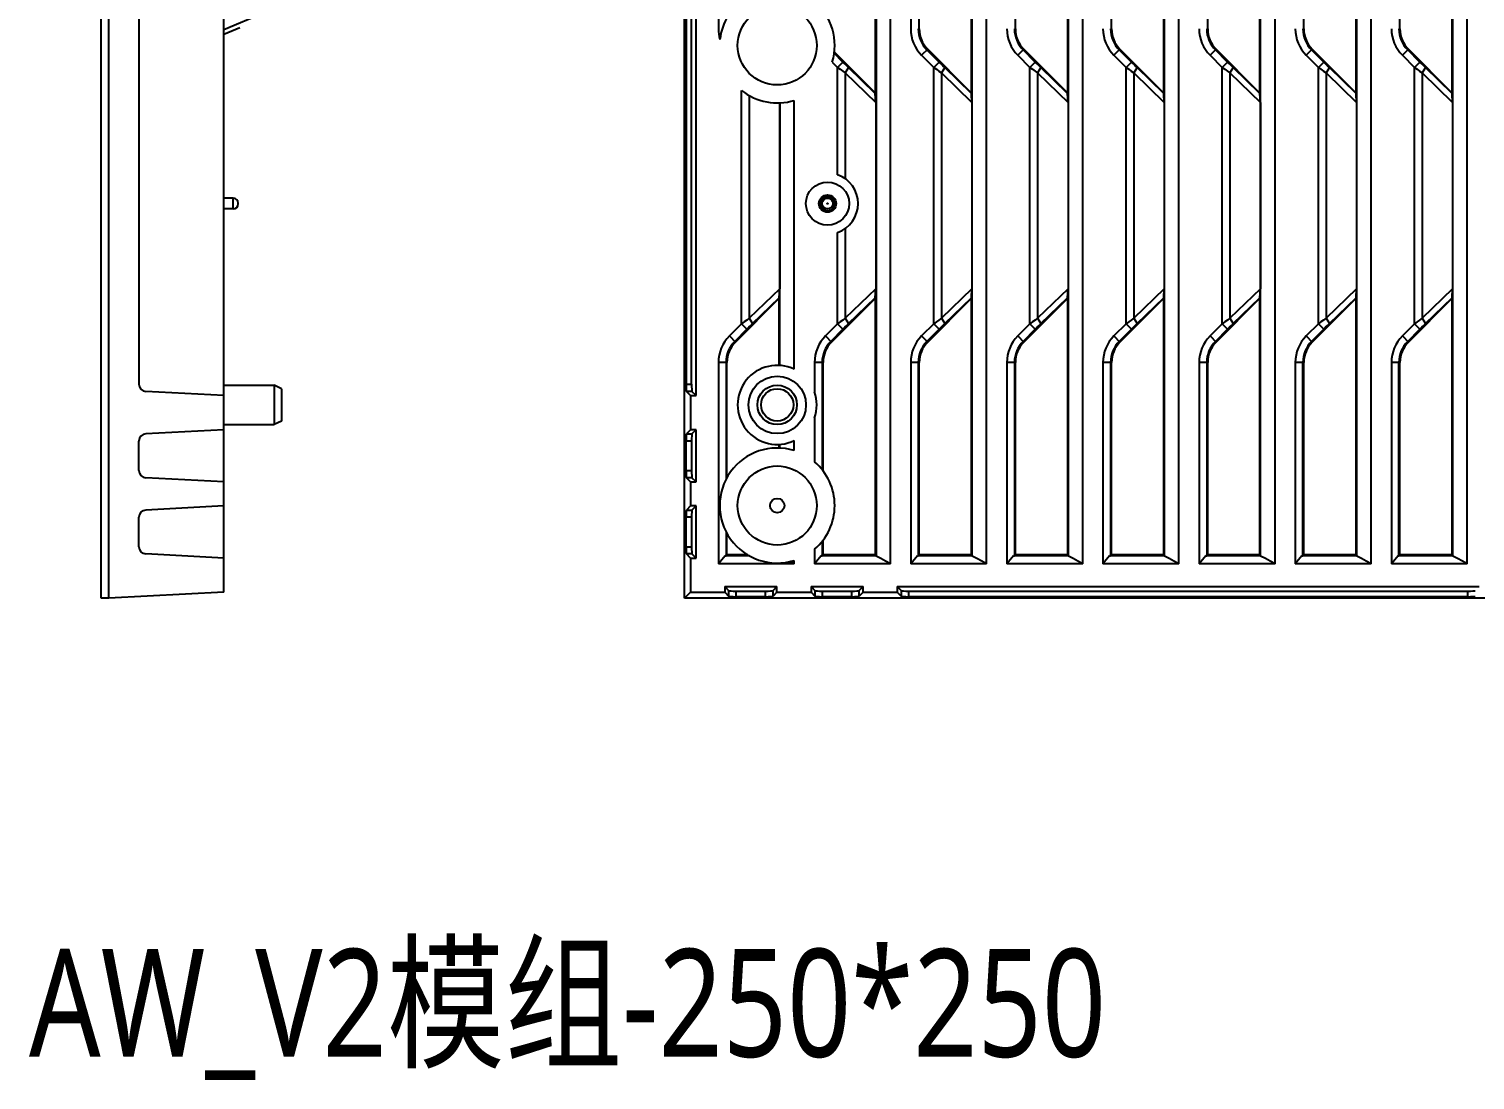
# Model space of a CAD drawing. Header units: millimetres. Extents: x -3132 to 28633, y 682 to 5849.
# Drawn here: x 8118.1 to 8319.2, y 1292.4 to 1438.6 of the extents above; entities that cross this region are included whole.
import ezdxf

# ---------------------------------------------------------------- set-up
doc = ezdxf.new("R2010")
doc.units = ezdxf.units.MM
doc.styles.add('宋体', font='', dxfattribs={"width": 0.8})
doc.styles.get('宋体').set_extended_font_data('Microsoft YaHei Light')

msp = doc.modelspace()

# ---------------------------------------------------------------- linework, layer by layer
at = {"linetype": 'Continuous'}
for p, q in [((8128.19, 1359.445), (8128.19, 1609.245)), ((8129.24, 1359.445), (8129.24, 1609.245)), ((8209.295, 1359.445), (8209.295, 1609.245)), ((8145.24, 1360.284), (8145.24, 1608.407)), ((8235.951, 1603.525), (8235.951, 1365.325)), ((8237.944, 1364.259), (8237.944, 1604.432)), ((8249.317, 1365.325), (8249.317, 1603.526)), ((8251.314, 1364.259), (8251.314, 1604.432)), ((8262.687, 1365.325), (8262.687, 1603.526)), ((8264.684, 1364.259), (8264.684, 1604.432)), ((8276.057, 1365.325), (8276.057, 1603.526)), ((8278.054, 1364.259), (8278.054, 1604.432)), ((8289.427, 1365.325), (8289.427, 1603.526)), ((8291.424, 1364.259), (8291.424, 1604.432)), ((8302.797, 1365.325), (8302.797, 1603.526)), ((8304.794, 1364.259), (8304.794, 1604.432)), ((8316.167, 1365.325), (8316.167, 1603.526)), ((8318.164, 1364.259), (8318.164, 1604.432)), ((8235.805, 1538.931), (8235.805, 1429.759)), ((8249.175, 1538.931), (8249.175, 1429.759)), ((8262.545, 1538.931), (8262.545, 1429.759)), ((8275.915, 1538.931), (8275.915, 1429.759)), ((8289.285, 1538.931), (8289.285, 1429.759)), ((8302.655, 1538.931), (8302.655, 1429.759)), ((8316.025, 1538.931), (8316.025, 1429.759)), ((8240.761, 1530.048), (8240.761, 1438.642)), ((8241.949, 1438.642), (8241.949, 1530.048)), ((8255.319, 1438.642), (8255.319, 1530.048)), ((8268.689, 1438.642), (8268.689, 1530.048)), ((8282.059, 1438.642), (8282.059, 1530.048)), ((8295.429, 1438.642), (8295.429, 1530.048)), ((8308.799, 1438.642), (8308.799, 1530.048)), ((8210.913, 1387.649), (8210.913, 1448.452)), ((8214.021, 1449.944), (8214.021, 1438.642)), ((8133.44, 1446.885), (8133.44, 1389.216)), ((8209.515, 1446.885), (8209.515, 1389.216)), ((8210.295, 1389.216), (8210.295, 1446.885)), ((8145.24, 1438.574), (8161.828, 1445.571)), ((8145.24, 1437.9), (8147.482, 1438.845)), ((8229.853, 1434.031), (8230.598, 1433.286)), ((8231.344, 1434.031), (8230.12, 1435.254)), ((8235.805, 1429.759), (8230.142, 1435.423)), ((8230.598, 1433.286), (8231.344, 1434.031)), ((8243.121, 1435.814), (8242.281, 1434.974)), ((8242.281, 1434.974), (8243.968, 1433.286)), ((8244.714, 1434.031), (8243.026, 1435.719)), ((8249.175, 1429.759), (8243.121, 1435.814)), ((8243.968, 1433.286), (8244.714, 1434.031)), ((8256.491, 1435.814), (8255.651, 1434.974)), ((8255.651, 1434.974), (8257.338, 1433.286)), ((8258.084, 1434.031), (8256.396, 1435.719)), ((8262.545, 1429.759), (8256.491, 1435.814)), ((8257.338, 1433.286), (8258.084, 1434.031)), ((8269.861, 1435.814), (8269.021, 1434.974)), ((8269.021, 1434.974), (8270.708, 1433.286)), ((8271.454, 1434.031), (8269.766, 1435.719)), ((8275.915, 1429.759), (8269.861, 1435.814)), ((8270.708, 1433.286), (8271.454, 1434.031)), ((8283.231, 1435.814), (8282.391, 1434.974)), ((8282.391, 1434.974), (8284.078, 1433.286)), ((8284.824, 1434.031), (8283.136, 1435.719)), ((8289.285, 1429.759), (8283.231, 1435.814)), ((8284.078, 1433.286), (8284.824, 1434.031)), ((8296.601, 1435.814), (8295.761, 1434.974)), ((8295.761, 1434.974), (8297.448, 1433.286)), ((8298.194, 1434.031), (8296.506, 1435.719)), ((8302.655, 1429.759), (8296.601, 1435.814)), ((8297.448, 1433.286), (8298.194, 1434.031)), ((8309.971, 1435.814), (8309.131, 1434.974)), ((8309.131, 1434.974), (8310.818, 1433.286)), ((8311.564, 1434.031), (8309.876, 1435.719)), ((8316.025, 1429.759), (8309.971, 1435.814)), ((8310.818, 1433.286), (8311.564, 1434.031)), ((8230.598, 1418.357), (8230.598, 1433.286)), ((8232.13, 1433.258), (8231.667, 1432.513)), ((8231.667, 1432.513), (8235.908, 1428.417)), ((8231.667, 1432.513), (8231.667, 1417.802)), ((8235.84, 1429.675), (8232.13, 1433.258)), ((8243.968, 1397.618), (8243.968, 1433.286)), ((8245.5, 1433.258), (8245.037, 1432.513)), ((8245.037, 1432.513), (8249.278, 1428.417)), ((8245.037, 1432.513), (8245.037, 1398.391)), ((8249.21, 1429.675), (8245.5, 1433.258)), ((8257.338, 1397.618), (8257.338, 1433.286)), ((8258.87, 1433.258), (8258.407, 1432.513)), ((8258.407, 1432.513), (8262.648, 1428.417)), ((8258.407, 1432.513), (8258.407, 1398.391)), ((8262.58, 1429.675), (8258.87, 1433.258)), ((8270.708, 1397.618), (8270.708, 1433.286)), ((8272.24, 1433.258), (8271.777, 1432.513)), ((8271.777, 1432.513), (8276.018, 1428.417)), ((8271.777, 1432.513), (8271.777, 1398.391)), ((8275.95, 1429.675), (8272.24, 1433.258)), ((8284.078, 1397.618), (8284.078, 1433.286)), ((8285.61, 1433.258), (8285.147, 1432.513)), ((8285.147, 1432.513), (8289.388, 1428.417)), ((8285.147, 1432.513), (8285.147, 1398.391)), ((8289.32, 1429.675), (8285.61, 1433.258)), ((8297.448, 1397.618), (8297.448, 1433.286)), ((8298.98, 1433.258), (8298.517, 1432.513)), ((8298.517, 1432.513), (8302.758, 1428.417)), ((8298.517, 1432.513), (8298.517, 1398.391)), ((8302.69, 1429.675), (8298.98, 1433.258)), ((8310.818, 1397.618), (8310.818, 1433.286)), ((8312.35, 1433.258), (8311.887, 1432.513)), ((8311.887, 1432.513), (8316.128, 1428.417)), ((8311.887, 1432.513), (8311.887, 1398.391)), ((8316.06, 1429.675), (8312.35, 1433.258)), ((8217.228, 1397.618), (8217.228, 1430.074)), ((8218.297, 1429.359), (8218.297, 1398.391)), ((8222.538, 1428.353), (8222.538, 1402.486)), ((8222.582, 1391.832), (8222.582, 1428.355)), ((8224.574, 1391.304), (8224.574, 1428.707)), ((8235.805, 1429.759), (8235.84, 1429.675)), ((8235.908, 1428.417), (8235.84, 1429.675)), ((8235.908, 1428.417), (8235.908, 1402.486)), ((8249.278, 1428.417), (8249.21, 1429.675)), ((8249.278, 1428.417), (8249.278, 1402.486)), ((8262.545, 1429.759), (8262.58, 1429.675)), ((8262.648, 1428.417), (8262.58, 1429.675)), ((8262.648, 1428.417), (8262.648, 1402.486)), ((8275.915, 1429.759), (8275.95, 1429.675)), ((8276.018, 1428.417), (8275.95, 1429.675)), ((8276.018, 1428.417), (8276.018, 1402.486)), ((8289.388, 1428.417), (8289.32, 1429.675)), ((8289.388, 1428.417), (8289.388, 1402.486)), ((8302.758, 1428.417), (8302.69, 1429.675)), ((8302.758, 1428.417), (8302.758, 1402.486)), ((8316.025, 1429.759), (8316.06, 1429.675)), ((8316.128, 1428.417), (8316.06, 1429.675)), ((8316.128, 1428.417), (8316.128, 1402.486)), ((8146.54, 1415.095), (8145.24, 1415.095)), ((8146.54, 1413.595), (8146.54, 1415.095)), ((8147.24, 1414.295), (8147.24, 1414.395)), ((8146.54, 1413.595), (8145.24, 1413.595)), ((8230.598, 1397.618), (8230.598, 1410.334)), ((8231.667, 1410.888), (8231.667, 1398.391)), ((8222.538, 1402.486), (8218.297, 1398.391)), ((8222.47, 1401.228), (8222.538, 1402.486)), ((8235.908, 1402.486), (8231.667, 1398.391)), ((8235.84, 1401.228), (8235.908, 1402.486)), ((8249.278, 1402.486), (8245.037, 1398.391)), ((8249.21, 1401.228), (8249.278, 1402.486)), ((8262.648, 1402.486), (8258.407, 1398.391)), ((8262.58, 1401.228), (8262.648, 1402.486)), ((8276.018, 1402.486), (8271.777, 1398.391)), ((8275.95, 1401.228), (8276.018, 1402.486)), ((8289.388, 1402.486), (8285.147, 1398.391)), ((8289.32, 1401.228), (8289.388, 1402.486)), ((8302.758, 1402.486), (8298.517, 1398.391)), ((8302.69, 1401.228), (8302.758, 1402.486)), ((8316.128, 1402.486), (8311.887, 1398.391)), ((8316.06, 1401.228), (8316.128, 1402.486)), ((8216.381, 1395.09), (8222.435, 1401.144)), ((8218.76, 1397.646), (8222.47, 1401.228)), ((8222.435, 1401.144), (8222.47, 1401.228)), ((8222.435, 1401.144), (8222.435, 1391.84)), ((8229.751, 1395.09), (8235.805, 1401.144)), ((8232.13, 1397.646), (8235.84, 1401.228)), ((8235.805, 1401.144), (8235.84, 1401.228)), ((8235.805, 1401.144), (8235.805, 1365.478)), ((8243.121, 1395.09), (8249.175, 1401.144)), ((8245.5, 1397.646), (8249.21, 1401.228)), ((8249.175, 1401.144), (8249.175, 1365.478)), ((8256.491, 1395.09), (8262.545, 1401.144)), ((8258.87, 1397.646), (8262.58, 1401.228)), ((8262.545, 1401.144), (8262.58, 1401.228)), ((8262.545, 1401.144), (8262.545, 1365.478)), ((8269.861, 1395.09), (8275.915, 1401.144)), ((8272.24, 1397.646), (8275.95, 1401.228)), ((8275.915, 1401.144), (8275.95, 1401.228)), ((8275.915, 1401.144), (8275.915, 1365.478)), ((8283.231, 1395.09), (8289.285, 1401.144)), ((8285.61, 1397.646), (8289.32, 1401.228)), ((8289.285, 1401.144), (8289.32, 1401.228)), ((8289.285, 1401.144), (8289.285, 1365.478)), ((8296.601, 1395.09), (8302.655, 1401.144)), ((8298.98, 1397.646), (8302.69, 1401.228)), ((8302.655, 1401.144), (8302.69, 1401.228)), ((8302.655, 1401.144), (8302.655, 1365.478)), ((8309.971, 1395.09), (8316.025, 1401.144)), ((8312.35, 1397.646), (8316.06, 1401.228)), ((8316.025, 1401.144), (8316.06, 1401.228)), ((8316.025, 1401.144), (8316.025, 1365.478)), ((8218.297, 1398.391), (8218.76, 1397.646)), ((8231.667, 1398.391), (8232.13, 1397.646)), ((8245.037, 1398.391), (8245.5, 1397.646)), ((8258.407, 1398.391), (8258.87, 1397.646)), ((8271.777, 1398.391), (8272.24, 1397.646)), ((8285.147, 1398.391), (8285.61, 1397.646)), ((8298.517, 1398.391), (8298.98, 1397.646)), ((8311.887, 1398.391), (8312.35, 1397.646)), ((8217.228, 1397.618), (8215.541, 1395.93)), ((8215.541, 1395.93), (8216.381, 1395.09)), ((8217.974, 1396.873), (8216.286, 1395.185)), ((8217.974, 1396.873), (8217.228, 1397.618)), ((8230.598, 1397.618), (8228.911, 1395.93)), ((8228.911, 1395.93), (8229.751, 1395.09)), ((8231.344, 1396.873), (8229.656, 1395.185)), ((8231.344, 1396.873), (8230.598, 1397.618)), ((8243.968, 1397.618), (8242.281, 1395.93)), ((8242.281, 1395.93), (8243.121, 1395.09)), ((8244.714, 1396.873), (8243.026, 1395.185)), ((8244.714, 1396.873), (8243.968, 1397.618)), ((8257.338, 1397.618), (8255.651, 1395.93)), ((8255.651, 1395.93), (8256.491, 1395.09)), ((8258.084, 1396.873), (8256.396, 1395.185)), ((8258.084, 1396.873), (8257.338, 1397.618)), ((8270.708, 1397.618), (8269.021, 1395.93)), ((8269.021, 1395.93), (8269.861, 1395.09)), ((8271.454, 1396.873), (8269.766, 1395.185)), ((8271.454, 1396.873), (8270.708, 1397.618)), ((8284.078, 1397.618), (8282.391, 1395.93)), ((8282.391, 1395.93), (8283.231, 1395.09)), ((8284.824, 1396.873), (8283.136, 1395.185)), ((8284.824, 1396.873), (8284.078, 1397.618)), ((8297.448, 1397.618), (8295.761, 1395.93)), ((8295.761, 1395.93), (8296.601, 1395.09)), ((8296.506, 1395.185), (8298.194, 1396.873)), ((8298.194, 1396.873), (8297.448, 1397.618)), ((8310.818, 1397.618), (8309.131, 1395.93)), ((8309.131, 1395.93), (8309.971, 1395.09)), ((8309.876, 1395.185), (8311.564, 1396.873)), ((8311.564, 1396.873), (8310.818, 1397.618)), ((8214.021, 1392.261), (8214.021, 1364.259)), ((8215.209, 1392.261), (8214.021, 1392.261)), ((8215.075, 1392.261), (8215.075, 1375.993)), ((8215.209, 1376.242), (8215.209, 1392.261)), ((8227.391, 1392.261), (8227.391, 1388.148)), ((8228.579, 1392.261), (8227.391, 1392.261)), ((8228.445, 1392.261), (8228.445, 1377.339)), ((8228.579, 1377.166), (8228.579, 1392.261)), ((8240.761, 1392.261), (8240.761, 1364.259)), ((8241.949, 1392.261), (8240.761, 1392.261)), ((8241.815, 1392.261), (8241.815, 1365.343)), ((8241.949, 1365.478), (8241.949, 1392.261)), ((8255.319, 1392.261), (8254.131, 1392.261)), ((8254.131, 1392.261), (8254.131, 1364.259)), ((8255.185, 1392.261), (8255.185, 1365.343)), ((8255.319, 1365.478), (8255.319, 1392.261)), ((8268.689, 1392.261), (8267.501, 1392.261)), ((8267.501, 1392.261), (8267.501, 1364.259)), ((8268.555, 1392.261), (8268.555, 1365.343)), ((8268.689, 1365.478), (8268.689, 1392.261)), ((8282.059, 1392.261), (8280.871, 1392.261)), ((8280.871, 1392.261), (8280.871, 1364.259)), ((8281.925, 1392.261), (8281.925, 1365.343)), ((8282.059, 1365.478), (8282.059, 1392.261)), ((8295.429, 1392.261), (8294.241, 1392.261)), ((8294.241, 1392.261), (8294.241, 1364.259)), ((8295.295, 1365.343), (8295.295, 1392.261)), ((8295.429, 1365.478), (8295.429, 1392.261)), ((8308.799, 1392.261), (8307.611, 1392.261)), ((8307.611, 1392.261), (8307.611, 1364.259)), ((8308.665, 1365.343), (8308.665, 1392.261)), ((8308.799, 1365.478), (8308.799, 1392.261)), ((8145.24, 1387.649), (8134.388, 1388.217)), ((8145.24, 1389.095), (8152.24, 1389.095)), ((8153.24, 1388.595), (8152.24, 1389.095)), ((8152.24, 1389.095), (8152.24, 1383.595)), ((8153.24, 1388.595), (8153.24, 1384.095)), ((8209.515, 1389.216), (8210.295, 1389.216)), ((8210.134, 1387.649), (8209.565, 1388.217)), ((8210.345, 1388.217), (8209.565, 1388.217)), ((8210.913, 1387.649), (8210.345, 1388.217)), ((8210.134, 1387.649), (8210.134, 1382.885)), ((8210.134, 1387.649), (8210.913, 1387.649)), ((8153.24, 1384.095), (8152.24, 1383.595)), ((8227.391, 1384.542), (8227.391, 1378.428)), ((8145.24, 1382.885), (8134.388, 1382.317)), ((8145.24, 1383.595), (8152.24, 1383.595)), ((8210.134, 1382.885), (8209.565, 1382.317)), ((8209.565, 1382.317), (8210.345, 1382.317)), ((8210.913, 1382.885), (8210.134, 1382.885)), ((8210.913, 1382.885), (8210.345, 1382.317)), ((8210.913, 1375.649), (8210.913, 1382.885)), ((8133.44, 1377.216), (8133.44, 1381.318)), ((8209.515, 1377.216), (8209.515, 1381.318)), ((8210.295, 1381.318), (8209.515, 1381.318)), ((8210.295, 1381.318), (8210.295, 1377.216)), ((8222.435, 1380.851), (8222.435, 1380.342)), ((8222.582, 1380.336), (8222.582, 1380.859)), ((8224.574, 1379.983), (8224.574, 1381.386)), ((8145.24, 1375.649), (8134.388, 1376.217)), ((8209.515, 1377.216), (8210.295, 1377.216)), ((8210.134, 1375.649), (8209.565, 1376.217)), ((8210.345, 1376.217), (8209.565, 1376.217)), ((8210.134, 1375.649), (8210.134, 1372.284)), ((8210.134, 1375.649), (8210.913, 1375.649)), ((8210.913, 1375.649), (8210.345, 1376.217)), ((8145.24, 1372.284), (8134.388, 1371.715)), ((8210.134, 1372.284), (8209.565, 1371.715)), ((8209.565, 1371.715), (8210.345, 1371.715)), ((8210.913, 1372.284), (8210.134, 1372.284)), ((8210.913, 1372.284), (8210.345, 1371.715)), ((8210.913, 1365.047), (8210.913, 1372.284)), ((8133.44, 1366.614), (8133.44, 1370.716)), ((8209.515, 1366.614), (8209.515, 1370.716)), ((8210.295, 1370.716), (8209.515, 1370.716)), ((8210.295, 1370.716), (8210.295, 1366.614)), ((8215.075, 1368.698), (8215.075, 1365.343)), ((8215.209, 1365.478), (8215.209, 1368.447)), ((8145.24, 1365.047), (8134.388, 1365.616)), ((8209.515, 1366.614), (8210.295, 1366.614)), ((8210.134, 1365.047), (8209.565, 1365.616)), ((8210.345, 1365.616), (8209.565, 1365.616)), ((8210.913, 1365.047), (8210.345, 1365.616)), ((8227.391, 1366.262), (8227.391, 1364.259)), ((8228.445, 1367.351), (8228.445, 1365.343)), ((8228.579, 1365.478), (8228.579, 1367.524)), ((8210.134, 1365.047), (8210.134, 1360.284)), ((8210.134, 1365.047), (8210.913, 1365.047)), ((8214.945, 1365.333), (8214.021, 1364.259)), ((8224.574, 1364.259), (8214.021, 1364.259)), ((8214.945, 1365.333), (8215.075, 1365.343)), ((8218.344, 1365.333), (8214.945, 1365.333)), ((8215.075, 1365.343), (8215.209, 1365.478)), ((8218.092, 1365.478), (8215.209, 1365.478)), ((8224.574, 1364.259), (8224.012, 1364.554)), ((8224.574, 1364.259), (8224.574, 1364.707)), ((8228.315, 1365.333), (8227.391, 1364.259)), ((8237.944, 1364.259), (8227.391, 1364.259)), ((8228.315, 1365.333), (8228.445, 1365.343)), ((8235.948, 1365.332), (8228.315, 1365.333)), ((8228.445, 1365.343), (8228.579, 1365.478)), ((8235.805, 1365.478), (8228.579, 1365.478)), ((8241.685, 1365.333), (8240.761, 1364.259)), ((8251.314, 1364.259), (8240.761, 1364.259)), ((8241.685, 1365.333), (8241.815, 1365.343)), ((8249.318, 1365.332), (8241.685, 1365.333)), ((8241.815, 1365.343), (8241.949, 1365.478)), ((8249.175, 1365.478), (8241.949, 1365.478)), ((8255.055, 1365.333), (8254.131, 1364.259)), ((8264.684, 1364.259), (8254.131, 1364.259)), ((8255.055, 1365.333), (8255.185, 1365.343)), ((8262.688, 1365.332), (8255.055, 1365.333)), ((8255.185, 1365.343), (8255.319, 1365.478)), ((8262.545, 1365.478), (8255.319, 1365.478)), ((8268.425, 1365.333), (8267.501, 1364.259)), ((8278.054, 1364.259), (8267.501, 1364.259)), ((8268.425, 1365.333), (8268.555, 1365.343)), ((8276.058, 1365.332), (8268.425, 1365.333)), ((8268.555, 1365.343), (8268.689, 1365.478)), ((8275.915, 1365.478), (8268.689, 1365.478)), ((8281.795, 1365.333), (8280.871, 1364.259)), ((8291.424, 1364.259), (8280.871, 1364.259)), ((8281.795, 1365.333), (8281.925, 1365.343)), ((8289.428, 1365.332), (8281.795, 1365.333)), ((8281.925, 1365.343), (8282.059, 1365.478)), ((8289.285, 1365.478), (8282.059, 1365.478)), ((8295.165, 1365.333), (8294.241, 1364.259)), ((8304.794, 1364.259), (8294.241, 1364.259)), ((8295.165, 1365.333), (8295.295, 1365.343)), ((8302.798, 1365.332), (8295.165, 1365.333)), ((8295.295, 1365.343), (8295.429, 1365.478)), ((8302.655, 1365.478), (8295.429, 1365.478)), ((8308.535, 1365.333), (8307.611, 1364.259)), ((8318.164, 1364.259), (8307.611, 1364.259)), ((8308.535, 1365.333), (8308.665, 1365.343)), ((8316.168, 1365.332), (8308.535, 1365.333)), ((8308.665, 1365.343), (8308.799, 1365.478)), ((8316.025, 1365.478), (8308.799, 1365.478)), ((8145.24, 1360.284), (8129.24, 1359.445)), ((8210.134, 1360.284), (8209.295, 1359.445)), ((8210.134, 1360.284), (8214.897, 1360.284)), ((8214.897, 1361.064), (8215.465, 1360.495)), ((8214.897, 1361.064), (8214.897, 1360.284)), ((8214.897, 1361.064), (8222.134, 1361.064)), ((8214.897, 1360.284), (8215.465, 1359.715)), ((8215.465, 1359.715), (8215.465, 1360.495)), ((8216.464, 1360.445), (8216.464, 1359.665)), ((8216.464, 1360.445), (8220.566, 1360.445)), ((8220.566, 1359.665), (8216.464, 1359.665)), ((8220.566, 1359.665), (8220.566, 1360.445)), ((8222.134, 1361.064), (8221.565, 1360.495)), ((8221.565, 1360.495), (8221.565, 1359.715)), ((8222.134, 1360.284), (8221.565, 1359.715)), ((8222.134, 1360.284), (8222.134, 1361.064)), ((8222.134, 1360.284), (8226.897, 1360.284)), ((8226.897, 1361.064), (8227.465, 1360.495)), ((8226.897, 1361.064), (8234.134, 1361.064)), ((8226.897, 1361.064), (8226.897, 1360.284)), ((8226.897, 1360.284), (8227.465, 1359.715)), ((8227.465, 1359.715), (8227.465, 1360.495)), ((8228.464, 1360.445), (8232.566, 1360.445)), ((8228.464, 1360.445), (8228.464, 1359.665)), ((8232.566, 1359.665), (8228.464, 1359.665)), ((8232.566, 1359.665), (8232.566, 1360.445)), ((8234.134, 1361.064), (8233.565, 1360.495)), ((8233.565, 1360.495), (8233.565, 1359.715)), ((8234.134, 1360.284), (8233.565, 1359.715)), ((8234.134, 1360.284), (8234.134, 1361.064)), ((8234.134, 1360.284), (8238.897, 1360.284)), ((8238.897, 1361.064), (8239.465, 1360.495)), ((8238.897, 1361.064), (8319.813, 1361.064)), ((8238.897, 1361.064), (8238.897, 1360.284)), ((8238.897, 1360.284), (8239.465, 1359.715)), ((8239.465, 1359.715), (8239.465, 1360.495)), ((8240.464, 1360.445), (8318.246, 1360.445)), ((8240.464, 1360.445), (8240.464, 1359.665)), ((8318.246, 1359.665), (8240.464, 1359.665)), ((8318.246, 1359.665), (8318.246, 1360.445)), ((8129.24, 1359.445), (8128.19, 1359.445)), ((8459.095, 1359.445), (8209.295, 1359.445))]:
    msp.add_line(p, q, dxfattribs=at)
for points in [[(8232.13, 1433.258), (8231.876, 1433.505), (8231.613, 1433.763), (8231.344, 1434.031)], [(8245.5, 1433.258), (8245.246, 1433.505), (8244.983, 1433.763), (8244.714, 1434.031)], [(8258.87, 1433.258), (8258.616, 1433.505), (8258.353, 1433.763), (8258.084, 1434.031)], [(8272.24, 1433.258), (8271.986, 1433.505), (8271.723, 1433.763), (8271.454, 1434.031)], [(8285.61, 1433.258), (8285.356, 1433.505), (8285.093, 1433.763), (8284.824, 1434.031)], [(8298.98, 1433.258), (8298.726, 1433.505), (8298.463, 1433.763), (8298.194, 1434.031)], [(8312.35, 1433.258), (8312.096, 1433.505), (8311.833, 1433.763), (8311.564, 1434.031)], [(8230.598, 1433.286), (8230.961, 1433.021), (8231.318, 1432.763), (8231.667, 1432.513)], [(8243.968, 1433.286), (8244.331, 1433.021), (8244.688, 1432.763), (8245.037, 1432.513)], [(8257.338, 1433.286), (8257.701, 1433.021), (8258.058, 1432.763), (8258.407, 1432.513)], [(8270.708, 1433.286), (8271.071, 1433.021), (8271.428, 1432.763), (8271.777, 1432.513)], [(8284.078, 1433.286), (8284.441, 1433.021), (8284.798, 1432.763), (8285.147, 1432.513)], [(8297.448, 1433.286), (8297.811, 1433.021), (8298.168, 1432.763), (8298.517, 1432.513)], [(8310.818, 1433.286), (8311.181, 1433.021), (8311.538, 1432.763), (8311.887, 1432.513)], [(8218.297, 1398.391), (8217.948, 1398.141), (8217.591, 1397.883), (8217.228, 1397.618)], [(8231.667, 1398.391), (8231.318, 1398.141), (8230.961, 1397.883), (8230.598, 1397.618)], [(8245.037, 1398.391), (8244.688, 1398.141), (8244.331, 1397.883), (8243.968, 1397.618)], [(8258.407, 1398.391), (8258.058, 1398.141), (8257.701, 1397.883), (8257.338, 1397.618)], [(8271.777, 1398.391), (8271.428, 1398.141), (8271.071, 1397.883), (8270.708, 1397.618)], [(8285.147, 1398.391), (8284.798, 1398.141), (8284.441, 1397.883), (8284.078, 1397.618)], [(8298.517, 1398.391), (8298.168, 1398.141), (8297.811, 1397.883), (8297.448, 1397.618)], [(8311.887, 1398.391), (8311.538, 1398.141), (8311.181, 1397.883), (8310.818, 1397.618)], [(8217.974, 1396.873), (8218.243, 1397.141), (8218.506, 1397.399), (8218.76, 1397.646)], [(8231.344, 1396.873), (8231.613, 1397.141), (8231.876, 1397.399), (8232.13, 1397.646)], [(8244.714, 1396.873), (8244.983, 1397.141), (8245.246, 1397.399), (8245.5, 1397.646)], [(8258.084, 1396.873), (8258.353, 1397.141), (8258.616, 1397.399), (8258.87, 1397.646)], [(8271.454, 1396.873), (8271.723, 1397.141), (8271.986, 1397.399), (8272.24, 1397.646)], [(8284.824, 1396.873), (8285.093, 1397.141), (8285.356, 1397.399), (8285.61, 1397.646)], [(8298.194, 1396.873), (8298.463, 1397.141), (8298.726, 1397.399), (8298.98, 1397.646)], [(8311.564, 1396.873), (8311.833, 1397.141), (8312.096, 1397.399), (8312.35, 1397.646)], [(8235.951, 1365.325), (8235.903, 1365.38), (8235.805, 1365.478)], [(8237.944, 1364.259), (8237.265, 1364.618), (8236.6, 1364.971), (8235.947, 1365.325)], [(8249.321, 1365.325), (8249.273, 1365.38), (8249.175, 1365.478)], [(8251.314, 1364.259), (8250.635, 1364.618), (8249.97, 1364.971), (8249.317, 1365.325)], [(8262.691, 1365.325), (8262.643, 1365.38), (8262.545, 1365.478)], [(8264.684, 1364.259), (8264.005, 1364.618), (8263.34, 1364.971), (8262.687, 1365.325)], [(8276.061, 1365.325), (8276.013, 1365.38), (8275.915, 1365.478)], [(8278.054, 1364.259), (8277.375, 1364.618), (8276.71, 1364.971), (8276.057, 1365.325)], [(8289.431, 1365.325), (8289.383, 1365.38), (8289.285, 1365.478)], [(8291.424, 1364.259), (8290.745, 1364.618), (8290.08, 1364.971), (8289.427, 1365.325)], [(8302.801, 1365.325), (8302.753, 1365.38), (8302.655, 1365.478)], [(8304.794, 1364.259), (8304.115, 1364.618), (8303.45, 1364.971), (8302.797, 1365.325)], [(8316.171, 1365.325), (8316.123, 1365.38), (8316.025, 1365.478)], [(8318.164, 1364.259), (8317.485, 1364.618), (8316.82, 1364.971), (8316.167, 1365.325)]]:
    msp.add_lwpolyline(points, dxfattribs=at)
for centre, radius in [((8222.195, 1436.345), 5.5), ((8229.195, 1414.345), 3), ((8229.195, 1414.345), 1.2), ((8229.195, 1414.345), 1), ((8229.195, 1414.345), 0.75), ((8229.195, 1414.345), 0.05), ((8222.195, 1386.345), 4), ((8222.195, 1386.345), 2.75), ((8222.195, 1386.345), 2.25), ((8222.195, 1372.345), 5.5), ((8222.195, 1372.345), 1)]:
    msp.add_circle(centre, radius, dxfattribs=at)
for centre, radius, start, end in [((8222.195, 1436.345), 8, 72.69945, 174.14106), ((8222.195, 1436.345), 8, 343.1872, 49.49469), ((8219.209, 1438.642), 5.188, 180.00002, 196.57784), ((8245.949, 1438.642), 5.188, 180.00001, 225), ((8245.949, 1438.642), 4.134, 180, 225), ((8245.949, 1438.642), 4, 180.00001, 225), ((8259.319, 1438.642), 5.188, 180.00001, 225), ((8259.319, 1438.642), 4.134, 180, 225), ((8259.319, 1438.642), 4, 180.00001, 225), ((8272.689, 1438.642), 5.188, 180.00001, 225), ((8272.689, 1438.642), 4.134, 180, 225), ((8272.689, 1438.642), 4, 180.00001, 225), ((8286.059, 1438.642), 5.188, 180.00001, 225), ((8286.059, 1438.642), 4.134, 180, 225), ((8286.059, 1438.642), 4, 180.00001, 225), ((8299.429, 1438.642), 5.188, 180.00001, 225), ((8299.429, 1438.642), 4.134, 180, 225), ((8299.429, 1438.642), 4, 180.00001, 225), ((8312.799, 1438.642), 5.188, 180.00001, 225), ((8312.799, 1438.642), 4.134, 180, 225), ((8312.799, 1438.642), 4, 180.00001, 225), ((8222.195, 1436.345), 8, 231.62406, 287.30055), ((8229.195, 1414.345), 4.25, 289.28236, 70.71764), ((8146.54, 1414.395), 0.7, 0.00036, 90), ((8146.54, 1414.295), 0.7, 270, 359.99964), ((8219.209, 1392.261), 5.188, 135.00003, 180), ((8232.579, 1392.261), 5.188, 135.00003, 180), ((8245.949, 1392.261), 5.188, 135.00003, 180), ((8259.319, 1392.261), 5.188, 135.00003, 180), ((8272.689, 1392.261), 5.188, 135.00003, 180), ((8286.059, 1392.261), 5.188, 135.00003, 180), ((8299.429, 1392.261), 5.188, 135, 180), ((8312.799, 1392.261), 5.188, 135, 180), ((8219.209, 1392.261), 4.134, 135.00001, 179.99999), ((8219.209, 1392.261), 4, 135, 180), ((8232.579, 1392.261), 4.134, 135.00001, 179.99999), ((8232.579, 1392.261), 4, 135, 180), ((8245.949, 1392.261), 4.134, 135.00001, 179.99999), ((8245.949, 1392.261), 4, 135, 180), ((8259.319, 1392.261), 4.134, 135.00001, 179.99999), ((8259.319, 1392.261), 4, 135, 180), ((8272.689, 1392.261), 4.134, 135.00001, 179.99999), ((8272.689, 1392.261), 4, 135, 180), ((8286.059, 1392.261), 4.134, 135.00001, 179.99999), ((8286.059, 1392.261), 4, 135, 180), ((8299.429, 1392.261), 4.134, 135, 180), ((8299.429, 1392.261), 4, 135, 180), ((8312.799, 1392.261), 4.134, 135, 180), ((8312.799, 1392.261), 4, 135, 180), ((8222.195, 1386.345), 5.5, 64.36995, 295.63005), ((8134.44, 1389.216), 1, 180, 267), ((8222.195, 1386.345), 5.5, 340.86575, 19.13425), ((8134.44, 1381.318), 1, 93, 180), ((8222.195, 1372.345), 8, 72.69945, 287.30055), ((8222.195, 1372.345), 8, 310.50525, 49.49475), ((8134.44, 1377.216), 1, 180, 267), ((8134.44, 1370.716), 1, 93, 180), ((8134.44, 1366.614), 1, 180, 267)]:
    msp.add_arc(centre, radius, start, end, dxfattribs=at)
for centre, major_axis, start_param, end_param in [((8209.568, 1389.216), (0, 1), -4.712389, -3.1939525), ((8210.347, 1389.216), (0, 1), -4.712389, -3.1939525), ((8209.568, 1381.318), (0, 1), 0.0523599, 1.5707963), ((8210.347, 1381.318), (0, 1), 0.0523599, 1.5707963), ((8209.568, 1377.216), (0, 1), -4.712389, -3.1939525), ((8210.347, 1377.216), (0, 1), -4.712389, -3.1939525), ((8209.568, 1370.716), (0, 1), 0.0523599, 1.5707963), ((8210.347, 1370.716), (0, 1), 0.0523599, 1.5707963), ((8209.568, 1366.614), (0, 1), -4.712389, -3.1939525), ((8210.347, 1366.614), (0, 1), -4.712389, -3.1939525), ((8216.464, 1360.498), (1, 0), -3.0892328, -1.5707963), ((8216.464, 1359.718), (1, 0), -3.0892328, -1.5707963), ((8220.566, 1360.498), (1, 0), -1.5707963, -0.0523599), ((8220.566, 1359.718), (1, 0), -1.5707963, -0.0523599), ((8228.464, 1360.498), (1, 0), -3.0892328, -1.5707963), ((8228.464, 1359.718), (1, 0), -3.0892328, -1.5707963), ((8232.566, 1360.498), (1, 0), -1.5707963, -0.0523599), ((8232.566, 1359.718), (1, 0), -1.5707963, -0.0523599), ((8240.464, 1360.498), (1, 0), -3.0892328, -1.5707963), ((8240.464, 1359.718), (1, 0), -3.0892328, -1.5707963), ((8318.246, 1360.498), (1, 0), -1.5707963, -0.0523599), ((8318.246, 1359.718), (1, 0), -1.5707963, -0.0523599)]:
    msp.add_ellipse(centre, major_axis=major_axis, ratio=0.0524078, start_param=start_param, end_param=end_param, dxfattribs=at)

# ---------------------------------------------------------------- texts
at = {"linetype": 'Continuous', "insert": (8118.135, 1310.662), "char_height": 15, "width": 209.80211, "attachment_point": 1, "line_spacing_factor": 0.9, "style": '宋体'}
msp.add_mtext('AW_V2模组-250*250', dxfattribs=at)

doc.saveas('drawing.dxf')
